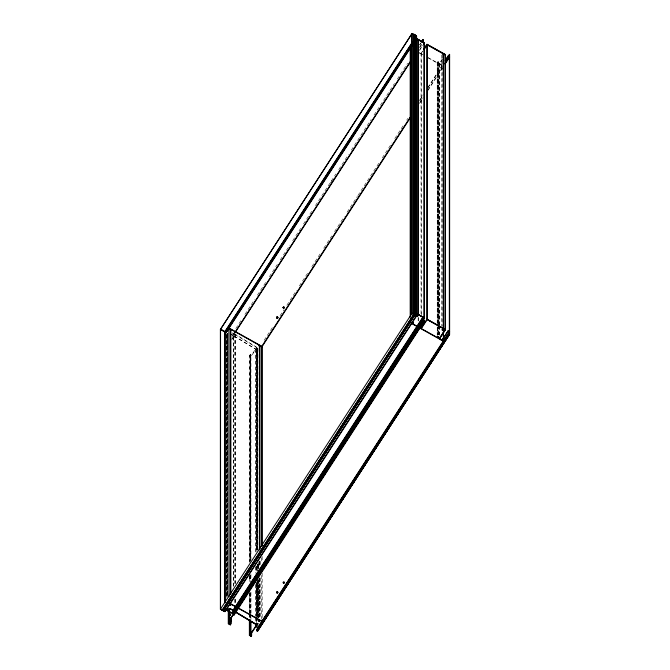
<?xml version="1.0" encoding="UTF-8"?>
<svg xmlns="http://www.w3.org/2000/svg" width="670" height="670" viewBox="0 0 670 670"><rect width="100%" height="100%" fill="white"/><g stroke="black" fill="none" stroke-linecap="round" stroke-linejoin="round"><path stroke-width="0.5" stroke-dasharray="3.35 2.51" d="M226.678 597.422L226.678 335.067M227.783 379.647L227.658 333.585M256.526 623.896L256.526 619.75M256.526 618.72L256.526 582.448M256.526 571.049L256.526 565.865M257.623 394.722L257.498 348.66M258.151 617.681L258.151 580.404M258.151 569.023L258.151 563.847M258.494 617.74L258.494 580.228M258.494 568.771L258.494 563.562M437.208 334.992L437.217 327.689M437.217 323.568L437.25 199.434M438.314 334.833L438.314 325.461M438.314 324.422L438.314 291.115M438.347 61.992C438.364 62.586 438.113 61.95 438.842 62.268L438.842 324.573M442.192 54.513L441.857 325.746M438.842 62.327L437.904 63.039L437.904 323.191M227.113 333.878L227.766 333.3L227.766 596.593M257.096 348.869L257.171 349.405L257.674 349.103L257.623 549.81M439.922 64.136L439.838 63.323M440.056 64.236L439.788 63.533M227.331 334.33L227.197 333.853M257.046 348.928L257.406 349.397L257.674 348.827M437.25 199.928L437.208 62.293L438.054 61.54L438.364 324.523M439.847 63.926L439.788 63.416M256.962 349.028L257.674 349.129M257.69 349.212L257.925 348.576M438.188 61.858L437.652 62.343L437.686 323.501M227.783 334.715L226.56 335.109M235.823 328.509L242.079 318.853M244.918 314.456L254.592 299.532M257.431 295.135L266.534 281.09M269.373 276.693L277.338 264.399M280.186 260.01L289.85 245.078M292.698 240.689L300.654 228.395M303.502 224.006L312.597 209.953M315.444 205.556L335.921 173.94M338.76 169.552L348.434 154.619M351.273 150.231L371.18 119.495M374.019 115.106L394.496 83.49M397.344 79.094L407.578 63.29M419.521 44.848L420.659 43.089M330.494 182.885L332.772 179.367M419.788 44.999L420.928 43.24M230.765 333.945L232.976 335.352L234.115 333.601M419.521 47.302L421.798 43.785M256.978 349.866L233.235 335.519L234.374 333.76M419.788 47.453L423.197 42.176M231.845 339.045L233.378 336.692L231.644 335.72M233.537 586.585L233.537 336.441L234.86 334.397L231.694 332.362M231.786 339.707L235.095 334.598L256.551 347.512L256.551 550.556M419.73 49.58L422.896 44.689M419.445 50.585L422.971 45.016M420.509 53.223L421.162 53.34L422.778 50.845M421.045 313.795L421.045 53.642L422.778 50.962M421.313 314.992L421.313 53.793L422.896 51.347M438.046 324.221L438.306 61.581M249.382 562.457L249.382 355.653L250.253 354.639L250.186 561.527M249.927 561.611L250.287 354.254L250.932 354.614L250.94 559.852M250.932 354.614L250.186 355.762L250.94 356.18L256.551 347.512M439.252 324.992L439.252 63.784L442.418 58.893M439.52 325.134L439.52 63.935L442.309 59.504M257.967 350.402L255.823 349.204L251.049 356.574L249.382 355.653M255.982 551.996L255.982 348.953L256.987 347.403L231.988 332.27M256.669 349.782L256.644 348.693L257.615 348.383L257.615 548.981M257.355 549.383L257.615 348.383M257.967 349.572L257.087 349.815L255.982 351.524L258.126 352.722M264.114 340.352L273.201 326.307M280.018 315.779L283.996 309.641M286.844 305.252L296.5 290.336M299.339 285.948L308.434 271.911M311.843 266.643L320.93 252.607M323.778 248.218L331.734 235.932M334.573 231.544L344.229 216.628M347.068 212.248L357.303 196.452M357.864 195.573L379.463 162.232M382.302 157.844L391.958 142.928M394.806 138.539L403.893 124.503M406.732 120.114L407.871 118.355M419.805 99.93L423.214 94.671M427.762 87.644L441.966 65.71M419.504 100.961L422.912 95.693M428.029 87.795L442.233 65.861M419.805 102.384L423.214 97.125M427.762 90.098L441.966 68.164M419.504 103.532L422.912 98.264M428.029 90.366L442.233 68.432M437.744 61.941C438.431 63.365 437.234 62.101 438.155 61.967M438.046 61.975L437.853 62.561M441.597 64.982L442.2 64.948M441.547 64.957L442.2 65.065M227.582 334.238L227.122 333.945L227.155 596.267M227.365 334.305L227.13 333.978M419.294 52.662L421.045 53.642M421.313 53.793L423.097 54.781M427.56 57.268L437.368 62.737L437.368 322.898M437.904 63.039L439.252 63.784M439.52 63.935L441.84 65.233M419.194 52.947L422.795 54.957M428.197 57.963L442.594 65.987M231.887 335.519L233.537 336.441M255.982 348.953L257.858 350M255.982 351.407L257.858 352.453M256.987 349.966L230.028 333.593M437.334 62.695L437.208 62.293M441.857 55.108L442.125 326.282M260.102 561.41L260.102 565.773M260.102 578.093L260.119 617.723M439.52 326.181L439.52 334.539M439.252 326.03L439.252 335.435M438.842 325.612L438.842 334.966M438.574 61.732L438.574 323.978M438.574 325.025L438.574 335.469M438.306 324.875L438.306 335.318M438.046 325.268L438.046 334.673M437.904 327.37L437.904 334.69M437.686 327.68L437.686 334.992M437.368 327.077L437.368 335.435M418.415 317.555L418.415 321.734M418.147 317.404L418.147 321.583M262.163 556.502L262.163 561.72M262.163 573.219L262.163 618.142M261.736 557.641L261.736 562.867M261.736 575.404L261.736 619.289M259.96 560.832L259.96 565.011M259.96 577.548L259.96 618.301M259.642 561.276L259.642 565.455M259.642 577.992L259.642 617.698M259.424 561.577L259.424 566.803M259.424 578.294L259.424 618M259.282 561.594L259.282 566.82M259.282 578.311L259.282 618.016M259.014 561.443L259.03 567.214M259.014 578.327L259.03 618.41M258.963 562.348L258.963 566.527M258.963 579.064L258.963 617.723M258.762 563.931L258.762 569.157M258.762 580.647L258.762 617.221M257.967 563.914L257.967 569.14M257.967 580.656L257.967 617.288M257.883 348.534L257.858 549.903M257.858 564.559L257.858 570.84M257.858 581.3L257.858 616.886M257.623 564.157L257.623 570.631M257.623 578.955L257.674 616.542M257.615 564.659L257.615 569.877M257.615 581.376L257.615 616.894M257.355 564.006L257.355 570.279M257.355 580.722L257.355 616.249M257.087 349.815L257.087 550.413M257.087 566.083L257.087 571.309M257.087 582.799L257.087 616.241M257.087 617.279L257.087 622.505M256.987 347.403L256.995 550.748M256.995 566.418L256.995 571.644M256.995 583.135L256.995 616.568M256.995 617.614L256.995 621.794M256.669 347.211L256.669 550.263M256.769 565.907L256.669 571.192M256.769 582.624L256.669 616.199M256.669 617.246L256.669 622.48M256.551 566.25L256.551 571.485M256.551 583L256.551 616.492M256.551 617.539L256.551 622.765M255.982 566.653L255.982 572.925M255.982 584.441L255.982 616.886M255.982 617.933L255.982 622.12M255.823 349.204L255.823 552.247M255.823 566.895L255.823 573.177M255.823 584.692L255.823 616.09M255.823 617.137L255.823 622.371M250.932 574.399L250.94 579.701M250.932 592.196L251.049 613.519M250.94 617.305L250.932 619.407M250.412 354.732L250.412 560.916M250.412 575.572L250.412 580.798M250.412 593.36L250.412 613.243M250.412 614.289L250.412 618.477M250.287 354.254L250.287 561.485M250.287 575.086L250.287 581.367M250.287 592.883L250.253 613.159M250.287 613.812L250.287 619.047M250.186 575.103L250.086 581.543M250.186 592.858L250.086 612.882M250.086 613.921L250.086 619.147M249.893 574.868L249.927 581.46M249.893 592.632L249.893 613.519M249.927 613.837L249.927 619.055M249.734 355.1L249.734 561.2M249.734 575.488L249.734 581.049M249.734 592.54L249.734 613.427M249.734 614.13L249.734 619.356M249.382 577.079L249.382 582.305M249.382 594.834L249.382 612.589M235.254 334.347L235.254 583.444M235.254 599.139L235.254 603.327M235.095 334.598L235.095 583.696M235.095 599.39L235.095 603.578M234.86 334.397L234.86 583.495M234.86 599.189L234.86 603.377M233.378 336.692L233.378 585.781M233.235 333.065L233.235 335.519M232.976 332.898L232.976 335.352M230.815 613.62L230.815 615.923M230.647 613.536L230.622 616.015M230.455 613.829L230.455 615.923M227.507 333.702L227.507 595.948M227.247 334.732L227.247 595.931M226.921 334.556L226.921 596.803M226.879 334.824L226.879 597.523M226.552 334.64L226.552 597.339M437.686 62.276L437.686 62.251"/><path stroke-width="1" d="M227.859 608.971L227.431 609.256M229.827 604.591C229.743 604.775 230.941 604.03 230.48 604.96M257.054 623.644L257.272 624.34L257.69 623.753M276.903 317.036L276.71 317.898M277.698 318.116L277.891 317.253M277.012 592.967L277.589 593.084L277.891 592.154M283.192 307.237L283.117 307.815L283.527 306.977M283.117 582.599L283.418 583.093L283.259 582.046M284.415 582.431L284.315 582.247M411.715 323.225C412.418 321.91 412.251 322.53 412.854 323.309C412.368 321.86 412.293 323.233 412.98 322.798M412.879 323.283L412.98 323.158M417.569 315.528C417.795 316.408 416.606 314.9 417.552 316.089M437.828 337.487C438.347 336.198 437.267 335.93 437.368 337.521L421.313 328.568L421.313 324.389M443.239 54.58L443.607 54.01L445.056 54.823L445.056 329.606L439.252 338.568L437.904 337.822L438.733 337.446L438.574 336.516L438.364 337.085M448.867 335.335L257.54 631.19L256.945 630.864L256.945 629.298L449.62 331.809L448.054 330.938L442.409 339.656C441.48 341.323 438.691 337.312 440.056 339.02M442.996 329.816L442.795 330.226L442.92 329.757M227.272 609.197L227.766 608.084L226.803 608.394M448.707 335.251L448.707 333.869L257.213 629.566L258.126 630.076L258.126 627.505L255.982 626.308C257.69 625.403 258.578 622.296 257.464 624.164C256.183 623.804 258.327 623.184 257.69 624.113M259.139 621.149C260.178 619.892 258.453 621.425 259.583 621.182M412.301 322.856L412.787 323.342M226.879 610.085C228.361 609.583 228.37 607.916 227.867 608.745M229.877 604.524L229.927 604.968M226.686 608.687L226.552 609.901M227.138 609.03L227.624 608.469M277.916 317.848L277.916 317.312M283.109 307.455L283.469 308.217L284.248 307.957M257.054 623.762C257.757 623.938 256.459 622.304 256.769 624.415M438.398 337.136L437.744 336.842L437.703 337.378M439.788 338.434L439.813 338.894M257.004 623.829L257.531 624.289M230.53 329.741L230.497 329.498M276.651 317.538L276.743 317.84M277.933 592.573L277.146 591.828L276.71 592.799M442.895 329.615C441.555 330.385 443.758 331.39 443.607 328.794L443.607 54.01M423.951 49.714L427.117 44.823L443.28 53.835L443.28 328.618C441.572 329.749 441.781 330.168 442.761 330.243M284.373 582.666L284.39 582.305M442.317 329.782L442.543 329.573M439.771 338.375L445.483 329.623L445.483 54.605L427.016 44.304L423.834 49.212M276.903 591.937L277.263 593.143M284.348 582.833L283.913 583.16M412.301 322.739L412.46 323.342M230.924 330.184L230.857 329.38L230.857 593.712M260.027 346.407L259.96 345.603L259.96 549.341M229.467 604.29L230.321 603.863L229.483 603.394M283.159 307.404L283.728 306.944L284.373 307.463M276.735 592.104L276.71 592.682M417.025 316.123L416.564 315.361L417.887 314.456L417.887 39.672L416.439 38.86L416.33 315.704L224.676 611.643L220.38 609.248L220.38 329.447L412.033 33.5L416.598 36.046L416.598 38.5L422.929 42.034L423.197 39.723L423.197 42.176L424.386 42.838L424.386 317.856L422.971 320.034M413.834 34.212L414.269 314.146L414.269 34.455L413.834 34.212L413.641 314.465L414.068 314.699L222.582 610.395L414.068 314.699M414.169 314.297L414.269 34.455M414.663 314.774L414.588 34.639L415.015 34.873L415.015 314.565L223.336 610.814L414.822 315.118L415.015 34.873M412.352 42.151L224.835 331.709L220.539 329.313L412.033 33.617L416.33 36.013L416.171 38.718M416.171 36.264L411.874 33.868L411.874 313.552L416.171 315.947L416.33 36.013M225.103 602.816L225.112 331.734L412.62 42.185M412.368 44.58L224.835 334.163L228.981 328.334L230.321 329.079L230.321 594.457M225.103 334.196L412.62 44.639M412.209 45.384L410.626 47.83L410.626 316.349M417.519 40.242L417.887 39.672M417.837 40.418L418.206 39.848L423.951 43.056L423.951 317.84L423.231 318.962M421.229 42.21L422.929 39.58M422.067 41.481L423.197 39.723M234.684 332.722L410.417 61.355M234.944 332.881L410.124 62.377M423.675 44.044L424.386 42.838M423.758 49.446L427.016 44.421L445.483 54.722M442.92 54.396L443.28 53.835M445.131 55.267L445.483 54.605M445.232 60.509L448.054 56.037L449.352 56.757L445.374 62.905M445.944 59.571L449.62 54.454L449.62 334.38L257.54 631.19M446.212 59.722L449.62 54.454M261.267 347.194L410.141 117.3M445.014 63.583L449.352 56.875M261.543 347.454L410.417 117.568M445.073 64.044L449.62 57.025L448.054 56.037M220.38 609.248L412.033 313.309L416.598 315.972L225.103 611.66L223.336 610.68M413.641 314.205L414.269 314.146M413.901 314.146L222.155 610.161L220.539 609.122L220.539 329.196L225.112 331.734M413.8 314.414L222.314 610.177L223.169 610.655L414.663 314.892M414.496 314.473L414.588 34.639M222.901 610.579L414.395 314.808L414.822 315.118M416.171 313.493L424.386 317.739L233.235 612.874L234.115 613.427L234.115 614.993L233.545 614.633L423.842 321.391L423.842 320.009L233.855 613.385L233.855 614.759M417.109 316.056C417.05 316.935 418.39 316.089 418.206 314.632L418.206 39.848M233.947 610.872L230.028 608.377L228.378 611.04L225.723 609.44M228.378 611.04L230.028 608.377M416.598 315.972L416.598 313.518L422.929 317.044L232.976 610.37L232.976 612.824L233.855 613.385M424.386 317.856L423.197 317.195L233.235 610.538L233.235 612.874M232.976 612.824L422.929 319.498L422.929 317.044M422.267 321.123L422.619 320.578M228.629 610.722L228.797 623.686L229.182 620.52L233.378 614.047L233.378 609.859M233.704 614.289L423.842 320.947L233.704 614.549M230.522 618.494L230.296 624.524L230.204 623.661L229.785 624.306L229.031 623.887L229.45 620.671L424.11 320.042L422.929 319.498M233.545 614.633L423.683 321.039M230.647 617.715L230.622 624.365L230.262 624.917L228.629 623.594M234.115 614.993L424.11 321.608L424.11 320.042M230.815 617.799L230.815 624.072L231.167 617.807M421.313 328.568L427.117 319.607L427.117 44.823M250.086 634.817L250.287 631.609L250.932 631.969L250.186 635.679L250.94 636.098L251.359 632.882L256.551 624.859L235.095 611.953M250.253 620.479L249.96 632.103M249.734 619.691L249.893 635.453L250.412 620.571M255.823 624.465L255.823 626.559L251.627 633.033L251.627 635.604L251.049 636.5L249.734 635.361M259.055 621.216L258.528 620.621L259.424 620.085L238.001 608.142M235.254 611.702L256.978 624.758L255.982 626.425L255.982 624.214M448.054 330.938L442.3 339.899M449.352 331.658L257.858 627.472L257.858 629.03M256.945 630.864L448.707 334.807L449.026 335.168L448.707 334.874M258.997 628.05L261.267 624.541M262.975 621.911L264.684 619.281M266.384 616.643L268.653 613.134M270.362 610.504L272.07 607.874M273.77 605.236L276.04 601.727M277.748 599.097L280.018 595.588M281.157 593.829L283.427 590.32M286.274 585.94L287.405 584.181M288.544 582.423L290.822 578.913M293.661 574.533L294.792 572.775M295.931 571.016L298.77 566.636M301.048 563.127L302.178 561.368M303.317 559.609L306.156 555.229M308.434 551.72L309.565 549.961M310.704 548.211L313.543 543.822M315.821 540.313L316.952 538.554M318.091 536.804L320.93 532.416M323.208 528.906L328.317 521.009M330.595 517.5L332.295 514.861M334.003 512.232L335.703 509.602M337.981 506.093L339.682 503.455M341.39 500.825L343.66 497.316M345.368 494.686L347.068 492.048M348.777 489.418L351.047 485.909M352.755 483.279L354.455 480.641M356.164 478.012L358.433 474.502M360.142 471.873L361.842 469.234M363.55 466.605L365.82 463.096M367.529 460.466L369.798 456.957M370.937 455.198L373.207 451.689M374.915 449.059L377.185 445.55M378.324 443.791L380.594 440.282M382.302 437.652L384.572 434.143M385.711 432.385L388.55 427.996M389.689 426.246L391.958 422.736M393.097 420.978L395.937 416.589M397.076 414.839L399.345 411.33M400.484 409.571L403.323 405.183M405.601 401.673L406.732 399.923M407.871 398.164L410.71 393.776M412.988 390.267L418.097 382.369M420.375 378.86L425.484 370.962M427.762 367.453L429.462 364.823M431.17 362.194L433.44 358.685M435.148 356.046L436.848 353.417M438.557 350.787L440.827 347.278M442.535 344.64L449.352 334.112L449.352 54.304M257.54 631.006L448.867 335.084M449.026 334.983L257.38 630.914M259.022 620.604L259.005 621.165M229.525 329.406L230.321 329.079M258.628 345.628L259.424 345.31L259.424 550.087M257.146 623.619L257.531 623.577M276.81 317.111L276.685 317.722M442.368 329.808L442.652 329.665M229.944 329.623L230.447 329.447M417.259 315.428L416.916 315.98M229.919 329.598L230.363 329.397M259.022 345.703L259.617 346.172L259.466 345.62M259.022 345.821L259.6 345.846M227.214 609.147L227.582 609.131M259.524 621.082C258.737 622.933 261.032 618.695 261.736 621.375M276.852 317.186L277.472 317.044M277.748 317.965L276.819 317.932M442.2 339.966L441.706 339.916M284.155 582.942L283.712 583.176M283.913 308.259L284.39 307.404M277.012 316.969L277.531 316.944M277.589 318.066L277.012 318.066M421.162 328.116L419.73 327.806M230.036 604.298L230.145 604.265M230.287 604.918L229.927 605.32L230.857 605.06L230.857 604.164L236.217 607.146M283.527 581.995L284.038 582.021M277.146 591.945L277.64 592.012M420.852 328.208L419.73 327.689M437.962 337.538L437.736 337.236M414.169 34.605L413.8 314.481M416.33 38.466L424.386 42.955M445.483 329.623L427.016 319.322L427.016 44.304M448.054 331.055L449.352 331.776M416.439 313.644L417.887 314.456M418.206 314.632L423.951 317.84M427.117 319.607L443.28 328.618M443.607 328.794L445.056 329.606M414.588 314.322L415.015 314.565M449.62 334.38L448.439 333.601L448.439 335.168L449.026 335.494M424.11 321.608L423.683 321.298M417.795 326.608L412.511 323.66L413.365 323.233L413.172 322.354L412.954 322.848M443.381 340.879L439.52 338.719L445.483 329.506L427.016 319.205L421.045 328.426L421.045 326.332M411.095 323.216L417.393 326.726M419.194 327.731L443.49 341.273L443.49 331.868M230.857 329.38L259.424 345.31M259.96 345.603L261.736 346.591L261.736 546.15M220.38 329.447L225.581 332.345M229.768 603.218L236.066 606.727M237.867 607.732L262.163 621.274M233.537 613.795L228.596 611.04L230.112 608.695L234.065 611.241M226.418 610.161L233.378 614.047M255.823 626.559L257.967 627.756M220.539 609.005L224.835 611.4M256.945 629.298L257.858 629.808M231.167 620.948L230.522 620.587L230.204 621.09L230.849 621.45M235.254 611.819L256.978 624.875M284.239 307.136L284.407 307.471M229.86 604.876L229.391 604.7M443.381 331.474L443.381 338.786M423.197 317.195L423.197 319.531M414.764 34.932L414.663 314.959M412.033 33.5L412.033 313.426M410.199 47.93L410.199 317.488M262.163 546.05L262.163 346.491L228.872 327.932L228.981 596.844M257.213 629.566L257.213 630.947M250.94 621.475L251.049 636.5M250.186 620.018L250.186 635.679M249.893 619.784L249.893 635.453M249.382 619.901L249.382 635.57M230.296 619.306L230.262 624.917M230.137 619.214L230.137 624.44M229.785 619.08L229.785 624.306M229.031 611.35L229.031 623.887M228.797 610.814L228.797 623.686M228.277 610.228L228.277 623.804M224.844 331.583L224.835 602.665"/></g></svg>
